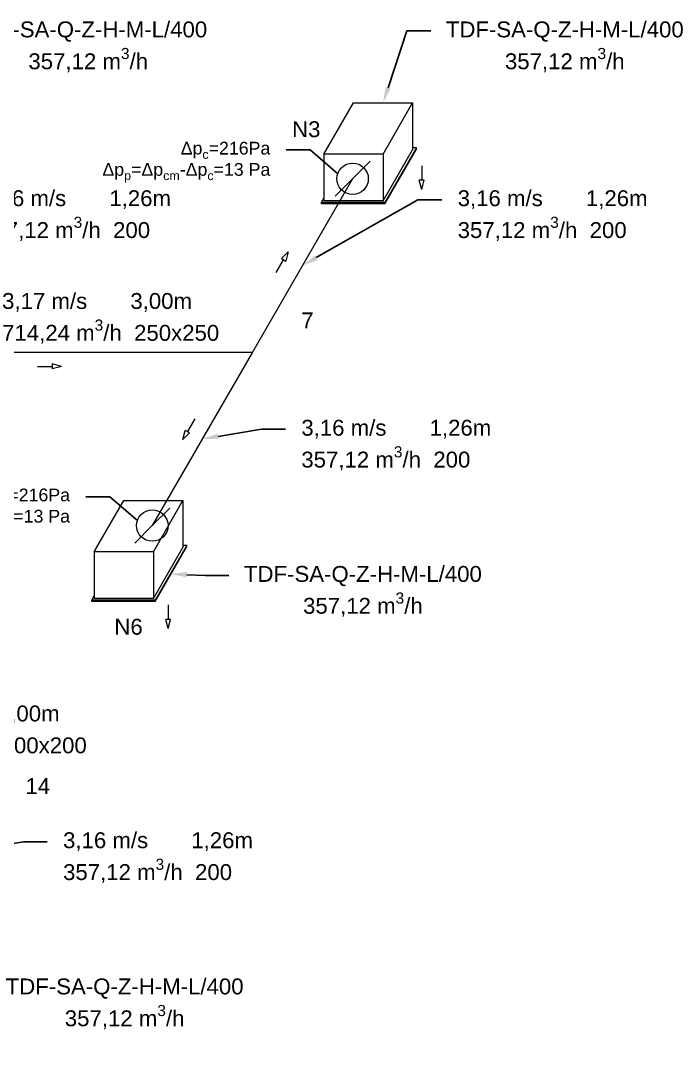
# Model space of a CAD drawing. Header units: millimetres. Extents: x 59762 to 60194, y -87842 to -87548.
# Drawn here: x 60021.89 to 60025.99, y -87709.28 to -87702.79 of the extents above; entities that cross this region are included whole.
import ezdxf
from ezdxf import colors
from ezdxf.entities.mleader import LeaderData, LeaderLine
from ezdxf.math import Vec2, Vec3

# ---------------------------------------------------------------- set-up
doc = ezdxf.new("R2010")
doc.units = ezdxf.units.MM
for name, color, linetype, lineweight in [('kanały', 7, 'Continuous', 20), ('nawi. aksona', 150, 'Continuous', 20), ('nawi. strzałki', 150, 'Continuous', 20), ('Nawiew opis', 150, 'Continuous', 20), ('wymiary', 7, 'Continuous', 13)]:
    doc.layers.add(name, color=color, linetype=linetype, lineweight=lineweight)
doc.styles.add('styl1', font='arial.ttf', dxfattribs={"height": 0.08})

# ---------------------------------------------------------------- blocks, each defined once
blk = doc.blocks.new('_None')

msp = doc.modelspace()

# ---------------------------------------------------------------- linework, layer by layer
at = {"layer": 'kanały'}
for p, q in [((60023.981424, -87703.781798), (60024.09156, -87703.671662)), ((60023.871288, -87703.891934), (60023.981424, -87703.781798)), ((60022.720424, -87705.965914), (60022.83056, -87705.855778)), ((60022.610288, -87706.07605), (60022.720424, -87705.965914))]:
    msp.add_line(p, q, dxfattribs=at)
for centre in [(60023.981424, -87703.781798), (60022.720424, -87705.965914)]:
    msp.add_circle(centre, 0.099, dxfattribs=at)
at = {"layer": 'nawi. aksona', "ltscale": 20}
for p, q in [((60023.801136, -87703.626073), (60023.987136, -87703.303912)), ((60023.987136, -87703.303912), (60024.359136, -87703.303912)), ((60024.173136, -87703.626073), (60024.359136, -87703.303912)), ((60024.359136, -87703.303912), (60024.359136, -87703.598912)), ((60024.173136, -87703.921073), (60024.359136, -87703.598912)), ((60024.382966, -87703.586395), (60024.183966, -87703.931073)), ((60024.183966, -87703.939073), (60024.382966, -87703.594395)), ((60024.382966, -87703.586395), (60024.359136, -87703.586395)), ((60024.382966, -87703.594395), (60024.382966, -87703.586395)), ((60024.173136, -87703.626073), (60023.801136, -87703.626073)), ((60023.801136, -87703.626073), (60023.801136, -87703.921073)), ((60024.173136, -87703.626073), (60024.173136, -87703.921073)), ((60023.981424, -87703.781798), (60023.350924, -87704.873856)), ((60023.785966, -87703.931073), (60023.801136, -87703.904798)), ((60024.183966, -87703.931073), (60023.785966, -87703.931073)), ((60023.785966, -87703.939073), (60023.785966, -87703.931073)), ((60024.183966, -87703.939073), (60023.785966, -87703.939073)), ((60024.173136, -87703.921073), (60023.801136, -87703.921073)), ((60020.350924, -87704.873856), (60023.350924, -87704.873856)), ((60023.350924, -87704.873856), (60022.720424, -87705.965914)), ((60022.355311, -87706.130316), (60022.541311, -87705.808154)), ((60022.541311, -87705.808154), (60022.913311, -87705.808154)), ((60022.727311, -87706.130316), (60022.913311, -87705.808154)), ((60022.913311, -87705.808154), (60022.913311, -87706.103154)), ((60022.727311, -87706.130316), (60022.355311, -87706.130316)), ((60022.355311, -87706.130316), (60022.355311, -87706.425316)), ((60022.727311, -87706.425316), (60022.913311, -87706.103154)), ((60022.727311, -87706.130316), (60022.727311, -87706.425316)), ((60022.937141, -87706.090638), (60022.738141, -87706.435316)), ((60022.738141, -87706.443316), (60022.937141, -87706.098638)), ((60022.937141, -87706.090638), (60022.913311, -87706.090638)), ((60022.937141, -87706.098638), (60022.937141, -87706.090638)), ((60022.340141, -87706.435316), (60022.355311, -87706.409041)), ((60022.738141, -87706.435316), (60022.340141, -87706.435316)), ((60022.340141, -87706.443316), (60022.340141, -87706.435316)), ((60022.738141, -87706.443316), (60022.340141, -87706.443316)), ((60022.727311, -87706.425316), (60022.355311, -87706.425316))]:
    msp.add_line(p, q, dxfattribs=at)
at = {"layer": 'nawi. strzałki', "ltscale": 20}
for p, q in [((60024.416926, -87703.699073), (60024.416926, -87703.791118)), ((60024.416926, -87703.849073), (60024.401397, -87703.791118)), ((60024.432455, -87703.791118), (60024.401397, -87703.791118)), ((60024.416926, -87703.849073), (60024.432455, -87703.791118)), ((60023.575762, -87704.241843), (60023.533336, -87704.28427)), ((60023.575762, -87704.241843), (60023.560233, -87704.299799)), ((60023.500762, -87704.371747), (60023.546784, -87704.292034)), ((60023.533336, -87704.28427), (60023.560233, -87704.299799)), ((60021.998705, -87704.963592), (60022.09075, -87704.963592)), ((60022.148705, -87704.963592), (60022.09075, -87704.948063)), ((60022.09075, -87704.948063), (60022.09075, -87704.979121)), ((60022.148705, -87704.963592), (60022.09075, -87704.979121)), ((60022.987516, -87705.294369), (60022.941494, -87705.374082)), ((60022.912516, -87705.424273), (60022.928046, -87705.366317)), ((60022.954943, -87705.381846), (60022.928046, -87705.366317)), ((60022.912516, -87705.424273), (60022.954943, -87705.381846)), ((60022.820315, -87706.464484), (60022.820315, -87706.556529)), ((60022.820315, -87706.614484), (60022.804786, -87706.556529)), ((60022.835844, -87706.556529), (60022.804786, -87706.556529)), ((60022.820315, -87706.614484), (60022.835844, -87706.556529))]:
    msp.add_line(p, q, dxfattribs=at)

# ---------------------------------------------------------------- texts
at = {"layer": 'Nawiew opis', "ltscale": 20, "char_height": 0.1, "attachment_point": 1, "style": 'styl1'}
for s, insert in [('N3', (60023.600413, -87703.419496)), ('7', (60023.658339, -87704.623856)), ('N6', (60022.481508, -87706.553198)), ('14', (60021.921826, -87707.55612))]:
    msp.add_mtext_dynamic_manual_height_columns(s, width=0.2, gutter_width=1, heights=[0], dxfattribs=dict(at, insert=insert))

# ---------------------------------------------------------------- leaders
at = {"layer": 'Nawiew opis', "ltscale": 20}
ml = msp.add_multileader_mtext('Standard', dxfattribs=at)
ml.set_content('\\A1;TDF-SA-Q-Z-H-M-L/400\\P357,12 m{\\H0.7x;\\S3^ ;}/h', color=256, style='styl1')
ml.set_leader_properties()
ml.build(insert=Vec2(0, 0))
ml.multileader.update_dxf_attribs({"dogleg_length": 0.3, "arrow_head_size": 0.1})
ctx = ml.context
ctx.base_point, ctx.char_height, ctx.arrow_head_size, ctx.landing_gap_size, ctx.plane_origin = Vec3(60021.473136, -87702.850795), 0.1, 0.1, 0.1, Vec3(60021.422136, -87703.493912)
ctx.text_align_type = 1
notes = []
notes.append((ctx, [(0, (1, 1, 0), (60021.323136, -87702.850795), (1, 0), 0.15, [(0, [(60021.173136, -87703.303912)], 0, [])])]))
ctx.mtext.insert, ctx.mtext.alignment, ctx.mtext.flow_direction = Vec3(60022.317099, -87702.790904), 2, 5
ml = msp.add_multileader_mtext('Standard', dxfattribs=at)
ml.set_content('\\A1;TDF-SA-Q-Z-H-M-L/400\\P357,12 m{\\H0.7x;\\S3^ ;}/h', color=256, style='styl1')
ml.set_leader_properties()
ml.build(insert=Vec2(0, 0))
ml.multileader.update_dxf_attribs({"dogleg_length": 0.3, "arrow_head_size": 0.1})
ctx = ml.context
ctx.base_point, ctx.char_height, ctx.arrow_head_size, ctx.landing_gap_size, ctx.plane_origin = Vec3(60024.473136, -87702.850795), 0.1, 0.1, 0.1, Vec3(60024.422136, -87703.493912)
ctx.text_align_type = 1
notes.append((ctx, [(0, (1, 1, 0), (60024.323136, -87702.850795), (1, 0), 0.15, [(0, [(60024.173136, -87703.303912)], 0, [])])]))
ctx.mtext.insert, ctx.mtext.alignment, ctx.mtext.flow_direction = Vec3(60025.317099, -87702.790904), 2, 5
ml = msp.add_multileader_mtext('Standard', dxfattribs=at)
ml.set_content('\\A1;3,16 m/s       1,26m\\P357,12 m{\\H0.7x;\\S3^ ;}/h  200', color=256, style='styl1')
ml.set_leader_properties()
ml.build(insert=Vec2(0, 0))
ml.multileader.update_dxf_attribs({"dogleg_length": 0.15, "arrow_head_size": 0.1})
ctx = ml.context
ctx.base_point, ctx.char_height, ctx.arrow_head_size, ctx.landing_gap_size, ctx.plane_origin = Vec3(60021.542717, -87703.91389), 0.1, 0.1, 0.1, Vec3(60020.666174, -87704.327827)
notes.append((ctx, [(0, (1, 1, 0), (60021.392717, -87703.91389), (1, 0), 0.15, [(0, [(60020.666174, -87704.327827)], 0, [])])]))
ctx.mtext.insert, ctx.mtext.flow_direction = Vec3(60021.642717, -87703.853999), 5
ml = msp.add_multileader_mtext('Standard', dxfattribs=at)
ml.set_content('\\A1;3,16 m/s       1,26m\\P357,12 m{\\H0.7x;\\S3^ ;}/h  200', color=256, style='styl1')
ml.set_leader_properties()
ml.build(insert=Vec2(0, 0))
ml.multileader.update_dxf_attribs({"dogleg_length": 0.15, "arrow_head_size": 0.1})
ctx = ml.context
ctx.base_point, ctx.char_height, ctx.arrow_head_size, ctx.landing_gap_size, ctx.plane_origin = Vec3(60024.542717, -87703.91389), 0.1, 0.1, 0.1, Vec3(60023.666174, -87704.327827)
notes.append((ctx, [(0, (1, 1, 0), (60024.392717, -87703.91389), (1, 0), 0.15, [(0, [(60023.666174, -87704.327827)], 0, [])])]))
ctx.mtext.insert, ctx.mtext.flow_direction = Vec3(60024.642717, -87703.853999), 5
ml = msp.add_multileader_mtext('Standard', dxfattribs=at)
ml.set_content('\\A1;3,17 m/s       3,00m\\P714,24 m{\\H0.7x;\\S3^ ;}/h  250x250', color=256, style='styl1')
ml.set_leader_properties()
ml.build(insert=Vec2(0, 0))
ml.multileader.update_dxf_attribs({"dogleg_length": 0.15, "arrow_head_size": 0.1})
ctx = ml.context
ctx.base_point, ctx.char_height, ctx.arrow_head_size, ctx.landing_gap_size, ctx.plane_origin = Vec3(60021.674973, -87704.561196), 0.1, 0.1, 0.1, Vec3(60021.850924, -87704.873856)
notes.append((ctx, [(0, (1, 1, 0), (60021.524973, -87704.561196), (1, 0), 0.15, [(0, [(60021.184741, -87704.873856)], 0, [])])]))
ctx.mtext.insert, ctx.mtext.flow_direction = Vec3(60021.774973, -87704.501305), 5
ml = msp.add_multileader_mtext('Standard', dxfattribs=at)
ml.set_content('\\A1;3,16 m/s       1,26m\\P357,12 m{\\H0.7x;\\S3^ ;}/h  200', color=256, style='styl1')
ml.set_leader_properties()
ml.build(insert=Vec2(0, 0))
ml.multileader.update_dxf_attribs({"dogleg_length": 0.15, "arrow_head_size": 0.1})
ctx = ml.context
ctx.base_point, ctx.char_height, ctx.arrow_head_size, ctx.landing_gap_size, ctx.plane_origin = Vec3(60023.558664, -87705.359501), 0.1, 0.1, 0.1, Vec3(60023.035674, -87705.419885)
notes.append((ctx, [(0, (1, 1, 0), (60023.408664, -87705.359501), (1, 0), 0.15, [(0, [(60023.035674, -87705.419885)], 0, [])])]))
ctx.mtext.insert, ctx.mtext.flow_direction = Vec3(60023.658664, -87705.29961), 5
ml = msp.add_multileader_mtext('Standard', dxfattribs=at)
ml.set_content('\\A1;TDF-SA-Q-Z-H-M-L/400\\P357,12 m{\\H0.7x;\\S3^ ;}/h', color=256, style='styl1')
ml.set_leader_properties()
ml.build(insert=Vec2(0, 0))
ml.multileader.update_dxf_attribs({"dogleg_length": 0.3, "arrow_head_size": 0.1})
ctx = ml.context
ctx.base_point, ctx.char_height, ctx.arrow_head_size, ctx.landing_gap_size, ctx.plane_origin = Vec3(60023.202281, -87706.280375), 0.1, 0.1, 0.1, Vec3(60023.086641, -87706.460977)
ctx.text_align_type = 1
notes.append((ctx, [(0, (1, 1, 0), (60023.052281, -87706.280375), (1, 0), 0.15, [(0, [(60022.837641, -87706.270977)], 0, [])])]))
ctx.mtext.insert, ctx.mtext.alignment, ctx.mtext.flow_direction = Vec3(60024.046244, -87706.220484), 2, 5
ml = msp.add_multileader_mtext('Standard', dxfattribs=at)
ml.set_content('\\A1;2,48 m/s       3,00m\\P357,12 m{\\H0.7x;\\S3^ ;}/h  200x200', color=256, style='styl1')
ml.set_leader_properties()
ml.build(insert=Vec2(0, 0))
ml.multileader.update_dxf_attribs({"dogleg_length": 0.15, "arrow_head_size": 0.1})
ctx = ml.context
ctx.base_point, ctx.char_height, ctx.arrow_head_size, ctx.landing_gap_size, ctx.plane_origin = Vec3(60020.841155, -87707.159273), 0.1, 0.1, 0.1, Vec3(60021.017106, -87707.471932)
notes.append((ctx, [(0, (1, 1, 0), (60020.691155, -87707.159273), (1, 0), 0.15, [(0, [(60020.350924, -87707.471932)], 0, [])])]))
ctx.mtext.insert, ctx.mtext.flow_direction = Vec3(60020.941155, -87707.099382), 5
ml = msp.add_multileader_mtext('Standard', dxfattribs=at)
ml.set_content('\\A1;3,16 m/s       1,26m\\P357,12 m{\\H0.7x;\\S3^ ;}/h  200', color=256, style='styl1')
ml.set_leader_properties()
ml.build(insert=Vec2(0, 0))
ml.multileader.update_dxf_attribs({"dogleg_length": 0.15, "arrow_head_size": 0.1})
ctx = ml.context
ctx.base_point, ctx.char_height, ctx.arrow_head_size, ctx.landing_gap_size, ctx.plane_origin = Vec3(60022.058664, -87707.957577), 0.1, 0.1, 0.1, Vec3(60021.535674, -87708.017961)
notes.append((ctx, [(0, (1, 1, 0), (60021.908664, -87707.957577), (1, 0), 0.15, [(0, [(60021.535674, -87708.017961)], 0, [])])]))
ctx.mtext.insert, ctx.mtext.flow_direction = Vec3(60022.158664, -87707.897687), 5
ml = msp.add_multileader_mtext('Standard', dxfattribs=at)
ml.set_content('\\A1;TDF-SA-Q-Z-H-M-L/400\\P357,12 m{\\H0.7x;\\S3^ ;}/h', color=256, style='styl1')
ml.set_leader_properties()
ml.build(insert=Vec2(0, 0))
ml.multileader.update_dxf_attribs({"dogleg_length": 0.3, "arrow_head_size": 0.1})
ctx = ml.context
ctx.base_point, ctx.char_height, ctx.arrow_head_size, ctx.landing_gap_size, ctx.plane_origin = Vec3(60021.702281, -87708.878451), 0.1, 0.1, 0.1, Vec3(60021.586641, -87709.059053)
ctx.text_align_type = 1
notes.append((ctx, [(0, (1, 1, 0), (60021.552281, -87708.878451), (1, 0), 0.15, [(0, [(60021.337641, -87708.869053)], 0, [])])]))
ctx.mtext.insert, ctx.mtext.alignment, ctx.mtext.flow_direction = Vec3(60022.546244, -87708.81856), 2, 5
at = {"layer": 'wymiary'}
ml = msp.add_multileader_mtext('Standard', dxfattribs=at)
ml.set_content('\\A1;Δp{\\H0.7x;\\S^ c;}=216Pa\\PΔp{\\H0.7x;\\S^ p;\\H1.42857x;=}Δp{\\H0.7x;\\S^ c;\\S^ m;\\H1.42857x;-}Δp{\\H0.7x;\\S^ c;\\H1.42857x;=13 Pa}', color=256, style='styl1')
ml.set_leader_properties()
ml.set_arrow_properties(name='NONE')
ml.build(insert=Vec2(0, 0))
ml.multileader.update_dxf_attribs({"dogleg_length": 0.15, "arrow_head_size": 0.1})
ctx = ml.context
ctx.base_point, ctx.char_height, ctx.arrow_head_size, ctx.landing_gap_size, ctx.plane_origin = Vec3(60022.322229, -87703.599889), 0.08, 0.1, 0.1, Vec3(60023.783297, -87704.322617)
ctx.text_align_type = 2
notes.append((ctx, [(0, (1, 1, 0), (60023.713543, -87703.599889), (-1, 0), 0.15, [(0, [(60023.88772, -87703.749852)], 0, [])])]))
ctx.mtext.insert, ctx.mtext.width, ctx.mtext.alignment, ctx.mtext.flow_direction = Vec3(60023.463543, -87703.548784), 1.1255703, 3, 5
ml = msp.add_multileader_mtext('Standard', dxfattribs=at)
ml.set_content('\\A1;Δp{\\H0.7x;\\S^ c;}=216Pa\\PΔp{\\H0.7x;\\S^ p;\\H1.42857x;=}Δp{\\H0.7x;\\S^ c;\\S^ m;\\H1.42857x;-}Δp{\\H0.7x;\\S^ c;\\H1.42857x;=13 Pa}', color=256, style='styl1')
ml.set_leader_properties()
ml.set_arrow_properties(name='NONE')
ml.build(insert=Vec2(0, 0))
ml.multileader.update_dxf_attribs({"dogleg_length": 0.15, "arrow_head_size": 0.1})
ctx = ml.context
ctx.base_point, ctx.char_height, ctx.arrow_head_size, ctx.landing_gap_size, ctx.plane_origin = Vec3(60021.061229, -87705.784005), 0.08, 0.1, 0.1, Vec3(60022.522297, -87706.506733)
ctx.text_align_type = 2
notes.append((ctx, [(0, (1, 1, 0), (60022.452543, -87705.784005), (-1, 0), 0.15, [(0, [(60022.62672, -87705.933968)], 0, [])])]))
ctx.mtext.insert, ctx.mtext.width, ctx.mtext.alignment, ctx.mtext.flow_direction = Vec3(60022.202543, -87705.7329), 1.0737207, 3, 5
for ctx, leaders in notes:
    for number, flags, end, landing, length, lines in leaders:
        leader = LeaderData()
        leader.index, (leader.has_last_leader_line, leader.has_dogleg_vector, leader.attachment_direction) = number, flags
        leader.last_leader_point, leader.dogleg_vector, leader.dogleg_length = Vec3(end), Vec3(landing), length
        for number, points, colour, breaks in lines:
            line = LeaderLine()
            line.index, line.vertices, line.color, line.breaks = number, Vec3.list(points), colors.encode_raw_color(colour), breaks
            leader.lines.append(line)
        ctx.leaders.append(leader)

doc.saveas('drawing.dxf')
